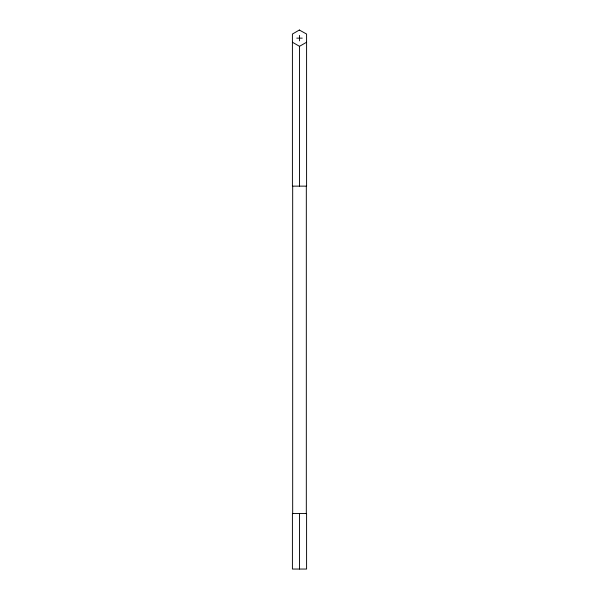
<?xml version="1.0" encoding="UTF-8"?>
<svg xmlns="http://www.w3.org/2000/svg" width="599" height="599" viewBox="0 0 599 599"><rect width="100%" height="100%" fill="white"/><g stroke="black" fill="none" stroke-linecap="round" stroke-linejoin="round"><path stroke-width="0.9" d="M299.5 29.95L292.409 34.046L292.409 186.139L306.591 186.139L306.591 34.046L299.5 30.115M299.5 186.139L299.5 46.325L306.591 42.237M296.767 38.141L302.233 38.141M292.409 42.237L299.5 46.325M306.321 186.139L306.321 513.695M299.5 35.408L299.5 40.867M299.5 513.485L299.5 569.05M292.679 186.139L292.679 513.695M306.591 513.485L292.409 513.485L292.409 569.05L306.591 569.05L306.591 513.485"/></g></svg>
